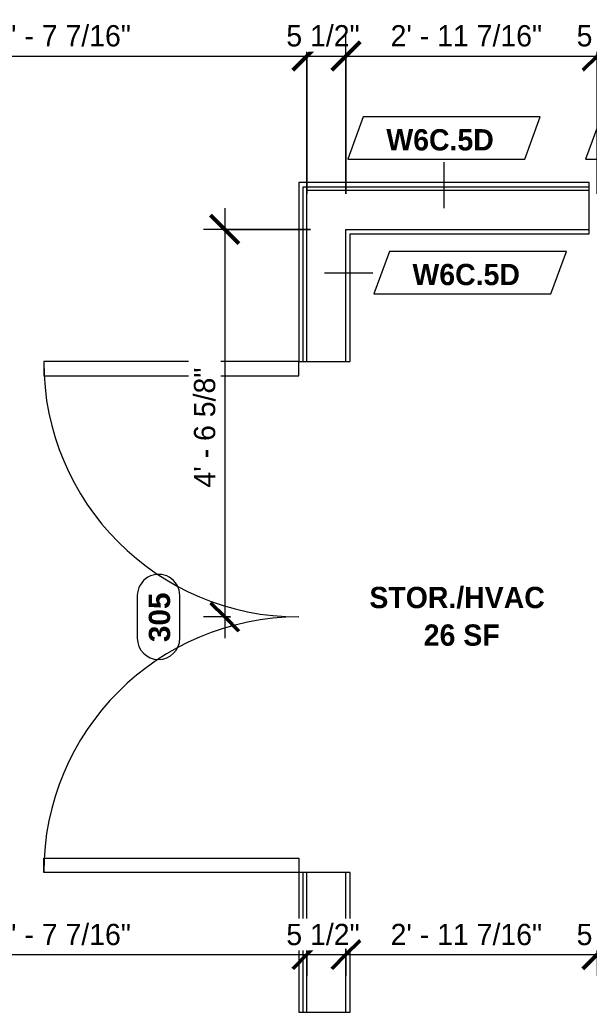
# Model space of a CAD drawing. Header units: inches. Extents: x -4058 to -1781, y 9814 to 12264.
# Drawn here: x -2607.6 to -2527.2, y 10263.7 to 10403.6 of the extents above; entities that cross this region are included whole.
import ezdxf

# ---------------------------------------------------------------- set-up
doc = ezdxf.new("R2010")
doc.units = ezdxf.units.IN
doc.header["$MEASUREMENT"] = 0
for name, color, linetype, lineweight in [('0-1', 7, 'Continuous', 5), ('0-3', 8, 'Continuous', 9), ('A-ANNO-DIMS', 211, 'Continuous', 9), ('A-ANNO-DIMS-32', 211, 'Continuous', 9), ('A-AREA-IDEN', 2, 'Continuous', 9), ('A-DOOR-1', 7, 'Continuous', 9), ('A-DOOR-IDEN', 31, 'Continuous', 9), ('A-WALL-1', 7, 'Continuous', 9), ('A-WALL-IDEN', 211, 'Continuous', 9), ('I-WALL-3', 7, 'Continuous', 9)]:
    doc.layers.add(name, color=color, linetype=linetype, lineweight=lineweight)
doc.styles.add('Arial_B', font='arialbd.ttf', dxfattribs={"height": 3})
doc.styles.add('Century Gothic', font='ufonts.com_century-gothic.ttf', dxfattribs={"height": 3})
doc.styles.add('Century Gothic_B', font='GOTHICB.TTF', dxfattribs={"height": 3})
doc.dimstyles.new('THE_DIMENSION_STRING_2', dxfattribs={"dimscale": 12, "dimtxt": 3.132505, "dimasz": 0.333333, "dimexe": 0.25, "dimexo": 0.166667, "dimgap": 0.041667, "dimtad": 1, "dimdec": 4, "dimrnd": 0.0625, "dimzin": 3, "dimdsep": 46, "dimlunit": 4, "dimtxsty": 'Century Gothic', "dimblk1": 'OBLIQUE', "dimblk2": 'OBLIQUE', "dimsah": 1, "dimcen": 0.09, "dimdle": 0.25, "dimazin": 0, "dimtfac": 1, "dimtdec": 4, "dimtix": 1, "dimtmove": 0, "dimatfit": 3, "dimfxl": 1, "dimtvp": 1, "dimtfill": 1, "dimfrac": 2, "dimtolj": 1, "dimtzin": 0, "dimarcsym": 2})

# ---------------------------------------------------------------- blocks, each defined once
blk = doc.blocks.new('HOLLOW METAL - DOUBLE - HM - METAL LEAF - 20 MIN_ - 6-0 x 6-8-2194249-UNITS PLANS - 3RD FLOOR')
at = {"layer": 'A-DOOR-1'}
for p, q in [((-34, -3.625), (-36, -3.625)), ((-36, -3.625), (-36, -39.625)), ((-34, -39.625), (-34, -3.625)), ((34, -3.625), (36, -3.625)), ((34, -39.625), (34, -3.625)), ((36, -3.625), (36, -39.625)), ((-36, -39.625), (-34, -39.625)), ((36, -39.625), (34, -39.625))]:
    blk.add_line(p, q, dxfattribs=at)
for centre, start, end in [((-36, -3.625), 270, 0), ((36, -3.625), 180, 270)]:
    blk.add_arc(centre, 36, start, end, dxfattribs=at)
blk = doc.blocks.new('CTR - 1st Phase - Common Walls_rvt-1-UNITS PLANS - 3RD FLOOR')
at = {"layer": 'A-WALL-1'}
for p, q in [((-2567.57, 10379.54), (-2567.57, 10380.04)), ((-2567.57, 10380.04), (-2527.25, 10380.04)), ((-2567.57, 10373.41), (-2567.57, 10379.54)), ((-2567.07, 10374.04), (-2567.07, 10379.54)), ((-2567.07, 10379.54), (-2527.25, 10379.54)), ((-2567.57, 10355.41), (-2567.57, 10373.41)), ((-2567.07, 10373.41), (-2567.07, 10374.04)), ((-2567.07, 10355.41), (-2567.07, 10373.41)), ((-2561.57, 10373.41), (-2561.57, 10374.04)), ((-2561.57, 10374.04), (-2527.25, 10374.04)), ((-2561.57, 10355.41), (-2561.57, 10373.41)), ((-2567.57, 10263.71), (-2567.57, 10283.41)), ((-2567.07, 10263.71), (-2567.07, 10283.41)), ((-2561.57, 10263.71), (-2561.57, 10283.41))]:
    blk.add_line(p, q, dxfattribs=at)
at = {"layer": 'I-WALL-3'}
for p, q in [((-2527.25, 10380.66), (-2568.2, 10380.66)), ((-2568.2, 10380.66), (-2568.2, 10380.04)), ((-2568.2, 10380.04), (-2568.2, 10373.41)), ((-2527.25, 10373.41), (-2527.25, 10380.66)), ((-2568.2, 10373.41), (-2568.2, 10355.41)), ((-2560.95, 10355.41), (-2560.95, 10373.41)), ((-2560.95, 10373.41), (-2527.25, 10373.41)), ((-2568.2, 10355.41), (-2560.95, 10355.41)), ((-2568.2, 10283.41), (-2568.2, 10263.71)), ((-2560.95, 10283.41), (-2568.2, 10283.41)), ((-2560.95, 10263.71), (-2560.95, 10283.41)), ((-2568.2, 10263.71), (-2560.95, 10263.71))]:
    blk.add_line(p, q, dxfattribs=at)
at = {"layer": '0-3', "rotation": 270.0000000000042}
blk.add_blockref('HOLLOW METAL - DOUBLE - HM - METAL LEAF - 20 MIN_ - 6-0 x 6-8-2194249-UNITS PLANS - 3RD FLOOR', (-2564.57, 10319.41), dxfattribs=at)
blk = doc.blocks.new('Wall Tag - Arch Wall-3956453-UNITS PLANS - 3RD FLOOR')
at = {"layer": 'A-WALL-IDEN'}
for p, q in [((-0.3561, 0.0937), (-0.4244, -0.0937)), ((0.4244, 0.0937), (-0.3561, 0.0937)), ((0.3561, -0.0937), (0.4244, 0.0937)), ((-0.4244, -0.0937), (0.3561, -0.0937))]:
    blk.add_line(p, q, dxfattribs=at)
blk = doc.blocks.new('DIMBLOCK447-UNITS PLANS - 3RD FLOOR')
at = {"layer": 'A-ANNO-DIMS-32'}
for p, q in [((-2634.5, 10379.04), (-2634.5, 10401.47)), ((-2567.07, 10379.04), (-2567.07, 10401.47)), ((-2634.5, 10398.47), (-2567.07, 10398.47)), ((-2634.5, 10398.47), (-2634.5, 10379.04)), ((-2567.07, 10398.47), (-2567.07, 10379.04))]:
    blk.add_line(p, q, dxfattribs=at)
at = {"layer": 'A-ANNO-DIMS-32', "lineweight": 50}
for p, q in [((-2634.5, 10398.47), (-2632.5, 10400.47)), ((-2567.07, 10398.47), (-2565.07, 10400.47)), ((-2634.5, 10398.47), (-2636.5, 10396.47)), ((-2567.07, 10398.47), (-2569.07, 10396.47))]:
    blk.add_line(p, q, dxfattribs=at)
at = {"layer": 'A-ANNO-DIMS-32', "color": 0, "insert": (-2611.03, 10402.82), "char_height": 3, "width": 24.5827, "attachment_point": 1, "line_spacing_factor": 0.984502, "style": 'Century Gothic', "bg_fill": 3, "box_fill_scale": 1.25, "bg_fill_color": 256, "bg_fill_true_color": 13158600, "bg_fill_transparency": 0}
blk.add_mtext('5\' - 7 7/16"', dxfattribs=at)
blk = doc.blocks.new('_Oblique')
at = {"color": 0, "linetype": 'ByBlock', "lineweight": -2}
blk.add_line((-0.5, -0.5), (0.5, 0.5), dxfattribs=at)
blk = doc.blocks.new('DIMBLOCK448-UNITS PLANS - 3RD FLOOR')
at = {"layer": 'A-ANNO-DIMS-32'}
for p, q in [((-2567.07, 10379.04), (-2567.07, 10401.47)), ((-2561.57, 10379.04), (-2561.57, 10401.47)), ((-2567.07, 10398.47), (-2561.57, 10398.47)), ((-2567.07, 10398.47), (-2567.07, 10379.04)), ((-2561.57, 10398.47), (-2561.57, 10379.04))]:
    blk.add_line(p, q, dxfattribs=at)
at = {"layer": 'A-ANNO-DIMS-32', "lineweight": 50}
for p, q in [((-2567.07, 10398.47), (-2565.07, 10400.47)), ((-2561.57, 10398.47), (-2559.57, 10400.47)), ((-2567.07, 10398.47), (-2569.07, 10396.47)), ((-2561.57, 10398.47), (-2563.57, 10396.47))]:
    blk.add_line(p, q, dxfattribs=at)
at = {"layer": 'A-ANNO-DIMS-32', "color": 0, "insert": (-2569.97, 10402.82), "char_height": 3, "width": 13.5444, "attachment_point": 1, "line_spacing_factor": 0.984502, "style": 'Century Gothic', "bg_fill": 3, "box_fill_scale": 1.25, "bg_fill_color": 256, "bg_fill_true_color": 13158600, "bg_fill_transparency": 0}
blk.add_mtext('5 1/2"', dxfattribs=at)
blk = doc.blocks.new('DIMBLOCK449-UNITS PLANS - 3RD FLOOR')
at = {"layer": 'A-ANNO-DIMS-32'}
for p, q in [((-2561.57, 10379.04), (-2561.57, 10401.47)), ((-2526.12, 10379.04), (-2526.12, 10401.47)), ((-2561.57, 10398.47), (-2526.12, 10398.47)), ((-2561.57, 10398.47), (-2561.57, 10379.04)), ((-2526.12, 10398.47), (-2526.12, 10379.04))]:
    blk.add_line(p, q, dxfattribs=at)
at = {"layer": 'A-ANNO-DIMS-32', "lineweight": 50}
for p, q in [((-2561.57, 10398.47), (-2559.57, 10400.47)), ((-2526.12, 10398.47), (-2524.12, 10400.47)), ((-2561.57, 10398.47), (-2563.57, 10396.47)), ((-2526.12, 10398.47), (-2528.12, 10396.47))]:
    blk.add_line(p, q, dxfattribs=at)
at = {"layer": 'A-ANNO-DIMS-32', "color": 0, "insert": (-2555.26, 10402.82), "char_height": 3, "width": 27.387, "attachment_point": 1, "line_spacing_factor": 0.984502, "style": 'Century Gothic', "bg_fill": 3, "box_fill_scale": 1.25, "bg_fill_color": 256, "bg_fill_true_color": 13158600, "bg_fill_transparency": 0}
blk.add_mtext('2\' - 11 7/16"', dxfattribs=at)
blk = doc.blocks.new('DIMBLOCK450-UNITS PLANS - 3RD FLOOR')
at = {"layer": 'A-ANNO-DIMS-32'}
for p, q in [((-2526.12, 10379.04), (-2526.12, 10401.47)), ((-2520.62, 10379.04), (-2520.62, 10401.47)), ((-2526.12, 10398.47), (-2517.62, 10398.47)), ((-2526.12, 10398.47), (-2526.12, 10379.04)), ((-2520.62, 10398.47), (-2520.62, 10379.04))]:
    blk.add_line(p, q, dxfattribs=at)
at = {"layer": 'A-ANNO-DIMS-32', "lineweight": 50}
for p, q in [((-2526.12, 10398.47), (-2524.12, 10400.47)), ((-2520.62, 10398.47), (-2518.62, 10400.47)), ((-2526.12, 10398.47), (-2528.12, 10396.47)), ((-2520.62, 10398.47), (-2522.62, 10396.47))]:
    blk.add_line(p, q, dxfattribs=at)
at = {"layer": 'A-ANNO-DIMS-32', "color": 0, "insert": (-2529.02, 10402.82), "char_height": 3, "width": 13.5444, "attachment_point": 1, "line_spacing_factor": 0.984502, "style": 'Century Gothic', "bg_fill": 3, "box_fill_scale": 1.25, "bg_fill_color": 256, "bg_fill_true_color": 13158600, "bg_fill_transparency": 0}
blk.add_mtext('5 1/2"', dxfattribs=at)
blk = doc.blocks.new('DIMBLOCK469-UNITS PLANS - 3RD FLOOR')
at = {"layer": 'A-ANNO-DIMS-32', "lineweight": 50}
for p, q in [((-2634.5, 10271.82), (-2632.5, 10273.82)), ((-2567.07, 10271.82), (-2565.07, 10273.82)), ((-2634.5, 10271.82), (-2636.5, 10269.82)), ((-2567.07, 10271.82), (-2569.07, 10269.82))]:
    blk.add_line(p, q, dxfattribs=at)
at = {"layer": 'A-ANNO-DIMS-32'}
for p, q in [((-2634.5, 10272.65), (-2634.5, 10268.82)), ((-2634.5, 10271.82), (-2634.5, 10272.65)), ((-2567.07, 10272.65), (-2567.07, 10268.82)), ((-2567.07, 10271.82), (-2567.07, 10272.65)), ((-2634.5, 10271.82), (-2567.07, 10271.82))]:
    blk.add_line(p, q, dxfattribs=at)
at = {"layer": 'A-ANNO-DIMS-32', "color": 0, "insert": (-2611.03, 10276.16), "char_height": 3, "width": 24.5827, "attachment_point": 1, "line_spacing_factor": 0.984502, "style": 'Century Gothic', "bg_fill": 3, "box_fill_scale": 1.25, "bg_fill_color": 256, "bg_fill_true_color": 13158600, "bg_fill_transparency": 0}
blk.add_mtext('5\' - 7 7/16"', dxfattribs=at)
blk = doc.blocks.new('DIMBLOCK470-UNITS PLANS - 3RD FLOOR')
at = {"layer": 'A-ANNO-DIMS-32', "lineweight": 50}
for p, q in [((-2567.07, 10271.82), (-2565.07, 10273.82)), ((-2561.57, 10271.82), (-2559.57, 10273.82)), ((-2567.07, 10271.82), (-2569.07, 10269.82)), ((-2561.57, 10271.82), (-2563.57, 10269.82))]:
    blk.add_line(p, q, dxfattribs=at)
at = {"layer": 'A-ANNO-DIMS-32'}
for p, q in [((-2567.07, 10272.65), (-2567.07, 10268.82)), ((-2567.07, 10271.82), (-2567.07, 10272.65)), ((-2561.57, 10272.65), (-2561.57, 10268.82)), ((-2561.57, 10271.82), (-2561.57, 10272.65)), ((-2567.07, 10271.82), (-2561.57, 10271.82))]:
    blk.add_line(p, q, dxfattribs=at)
at = {"layer": 'A-ANNO-DIMS-32', "color": 0, "insert": (-2569.97, 10276.16), "char_height": 3, "width": 13.5444, "attachment_point": 1, "line_spacing_factor": 0.984502, "style": 'Century Gothic', "bg_fill": 3, "box_fill_scale": 1.25, "bg_fill_color": 256, "bg_fill_true_color": 13158600, "bg_fill_transparency": 0}
blk.add_mtext('5 1/2"', dxfattribs=at)
blk = doc.blocks.new('DIMBLOCK471-UNITS PLANS - 3RD FLOOR')
at = {"layer": 'A-ANNO-DIMS-32', "lineweight": 50}
for p, q in [((-2561.57, 10271.82), (-2559.57, 10273.82)), ((-2526.12, 10271.82), (-2524.12, 10273.82)), ((-2561.57, 10271.82), (-2563.57, 10269.82)), ((-2526.12, 10271.82), (-2528.12, 10269.82))]:
    blk.add_line(p, q, dxfattribs=at)
at = {"layer": 'A-ANNO-DIMS-32'}
for p, q in [((-2561.57, 10272.65), (-2561.57, 10268.82)), ((-2561.57, 10271.82), (-2561.57, 10272.65)), ((-2526.12, 10272.65), (-2526.12, 10268.82)), ((-2526.12, 10271.82), (-2526.12, 10272.65)), ((-2561.57, 10271.82), (-2526.12, 10271.82))]:
    blk.add_line(p, q, dxfattribs=at)
at = {"layer": 'A-ANNO-DIMS-32', "color": 0, "insert": (-2555.26, 10276.16), "char_height": 3, "width": 27.387, "attachment_point": 1, "line_spacing_factor": 0.984502, "style": 'Century Gothic', "bg_fill": 3, "box_fill_scale": 1.25, "bg_fill_color": 256, "bg_fill_true_color": 13158600, "bg_fill_transparency": 0}
blk.add_mtext('2\' - 11 7/16"', dxfattribs=at)
blk = doc.blocks.new('DIMBLOCK472-UNITS PLANS - 3RD FLOOR')
at = {"layer": 'A-ANNO-DIMS-32', "lineweight": 50}
for p, q in [((-2526.12, 10271.82), (-2524.12, 10273.82)), ((-2520.62, 10271.82), (-2518.62, 10273.82)), ((-2526.12, 10271.82), (-2528.12, 10269.82)), ((-2520.62, 10271.82), (-2522.62, 10269.82))]:
    blk.add_line(p, q, dxfattribs=at)
at = {"layer": 'A-ANNO-DIMS-32'}
for p, q in [((-2526.12, 10272.65), (-2526.12, 10268.82)), ((-2526.12, 10271.82), (-2526.12, 10272.65)), ((-2520.62, 10272.65), (-2520.62, 10268.82)), ((-2520.62, 10271.82), (-2520.62, 10272.65)), ((-2526.12, 10271.82), (-2517.62, 10271.82))]:
    blk.add_line(p, q, dxfattribs=at)
at = {"layer": 'A-ANNO-DIMS-32', "color": 0, "insert": (-2529.02, 10276.16), "char_height": 3, "width": 13.5444, "attachment_point": 1, "line_spacing_factor": 0.984502, "style": 'Century Gothic', "bg_fill": 3, "box_fill_scale": 1.25, "bg_fill_color": 256, "bg_fill_true_color": 13158600, "bg_fill_transparency": 0}
blk.add_mtext('5 1/2"', dxfattribs=at)
blk = doc.blocks.new('DIMBLOCK481-UNITS PLANS - 3RD FLOOR')
at = {"layer": 'A-ANNO-DIMS-32'}
for p, q in [((-2578.65, 10377.04), (-2578.65, 10316.41)), ((-2566.57, 10374.04), (-2581.65, 10374.04)), ((-2578.65, 10374.04), (-2566.57, 10374.04)), ((-2577.82, 10319.41), (-2581.65, 10319.41)), ((-2578.65, 10319.41), (-2577.82, 10319.41))]:
    blk.add_line(p, q, dxfattribs=at)
at = {"layer": 'A-ANNO-DIMS-32', "lineweight": 50}
for p, q in [((-2578.65, 10374.04), (-2580.65, 10376.04)), ((-2578.65, 10374.04), (-2576.65, 10372.04)), ((-2578.65, 10319.41), (-2580.65, 10321.41)), ((-2578.65, 10319.41), (-2576.65, 10317.41))]:
    blk.add_line(p, q, dxfattribs=at)
at = {"layer": 'A-ANNO-DIMS-32', "color": 0, "insert": (-2583, 10337.65), "char_height": 3, "width": 21.7784, "attachment_point": 1, "rotation": 90, "line_spacing_factor": 0.984502, "style": 'Century Gothic', "bg_fill": 3, "box_fill_scale": 1.25, "bg_fill_color": 256, "bg_fill_true_color": 13158600, "bg_fill_transparency": 0}
blk.add_mtext('4\' - 6 5/8"', dxfattribs=at)
blk = doc.blocks.new('Door Tag - Mark - Instance-4122133-UNITS PLANS - 3RD FLOOR')
at = {"layer": 'A-DOOR-IDEN'}
for p, q in [((0.09375, 0.09375), (-0.09375, 0.09375)), ((-0.09375, -0.09375), (0.09375, -0.09375))]:
    blk.add_line(p, q, dxfattribs=at)
for centre, start, end in [((-0.09375, 0), 90, 270), ((0.09375, 0), 270, 90)]:
    blk.add_arc(centre, 0.09375, start, end, dxfattribs=at)

msp = doc.modelspace()

# ---------------------------------------------------------------- linework, layer by layer
at = {"layer": 'A-WALL-IDEN'}
for p, q in [((-2547.72374, 10377.0394), (-2547.72374, 10383.49435)), ((-2564.57374, 10367.92755), (-2557.77036, 10367.92755))]:
    msp.add_line(p, q, dxfattribs=at)

# ---------------------------------------------------------------- block references
at = {"layer": '0-1'}
msp.add_blockref('CTR - 1st Phase - Common Walls_rvt-1-UNITS PLANS - 3RD FLOOR', (0, 0), dxfattribs=at)
at = {"layer": 'A-DOOR-IDEN', "xscale": 31.99999999999999, "yscale": 31.99999999999999, "zscale": 31.99999999999999, "rotation": 89.99999999999955}
msp.add_blockref('Door Tag - Mark - Instance-4122133-UNITS PLANS - 3RD FLOOR', (-2587.98688, 10319.4144), dxfattribs=at)
at = {"layer": 'A-WALL-IDEN', "xscale": 31.99999999999999, "yscale": 31.99999999999999, "zscale": 31.99999999999999}
for p in [(-2547.72374, 10386.91237), (-2514.16916, 10386.91237), (-2544.03865, 10367.92755)]:
    msp.add_blockref('Wall Tag - Arch Wall-3956453-UNITS PLANS - 3RD FLOOR', p, dxfattribs=at)

# ---------------------------------------------------------------- texts
at = {"layer": 'A-AREA-IDEN', "char_height": 3, "attachment_point": 1, "style": 'Century Gothic_B'}
for s, insert, width in [('STOR./HVAC', (-2558.25094, 10323.65519), 31.007), ('26 SF', (-2550.5785, 10318.35805), 12.423)]:
    msp.add_mtext(s, dxfattribs=dict(at, insert=insert, width=width))
at = {"layer": 'A-DOOR-IDEN', "insert": (-2589.36673, 10315.86046), "char_height": 3, "width": 8.484, "attachment_point": 1, "rotation": 90, "style": 'Arial_B'}
msp.add_mtext('305', dxfattribs=at)
at = {"layer": 'A-WALL-IDEN', "char_height": 3, "width": 19.594, "attachment_point": 1, "style": 'Century Gothic_B'}
for insert in [(-2555.85934, 10388.1599), (-2552.17426, 10369.17508)]:
    msp.add_mtext('W6C.5D', dxfattribs=dict(at, insert=insert))

# ---------------------------------------------------------------- next in the draw order: dimensions: what is measured, and where the dimension line sits
at = {"layer": 'A-ANNO-DIMS'}
for base, p1, p2, picture, middle in [((-2567.07374, 10398.47019), (-2634.49874, 10377.0394), (-2567.07374, 10377.0394), 'DIMBLOCK447-UNITS PLANS - 3RD FLOOR', (-2600.78624, 10400.71186)), ((-2567.07374, 10271.81836), (-2634.49874, 10274.64678), (-2567.07374, 10274.64678), 'DIMBLOCK469-UNITS PLANS - 3RD FLOOR', (-2600.78624, 10274.06003))]:
    dim = msp.add_linear_dim(base=base, p1=p1, p2=p2, dimstyle='THE_DIMENSION_STRING_2', override={"dimpost": '<>', "dimfxl": 67.425}, dxfattribs=at)
    dim.commit()
    dim.dimension.update_dxf_attribs({"geometry": picture, "text_midpoint": middle})

# ---------------------------------------------------------------- next in the draw order: dimensions: what is measured, and where the dimension line sits
for base, p1, p2, picture, middle in [((-2561.57374, 10398.47019), (-2567.07374, 10377.0394), (-2561.57374, 10377.0394), 'DIMBLOCK448-UNITS PLANS - 3RD FLOOR', (-2564.32374, 10400.71186)), ((-2561.57374, 10271.81836), (-2567.07374, 10274.64678), (-2561.57374, 10274.64678), 'DIMBLOCK470-UNITS PLANS - 3RD FLOOR', (-2564.32374, 10274.06003))]:
    dim = msp.add_linear_dim(base=base, p1=p1, p2=p2, dimstyle='THE_DIMENSION_STRING_2', override={"dimpost": '<>', "dimfxl": 5.5}, dxfattribs=at)
    dim.commit()
    dim.dimension.update_dxf_attribs({"geometry": picture, "text_midpoint": middle})

# ---------------------------------------------------------------- next in the draw order: dimensions: what is measured, and where the dimension line sits
for base, p1, p2, picture, middle in [((-2526.12374, 10398.47019), (-2561.57374, 10377.0394), (-2526.12374, 10377.0394), 'DIMBLOCK449-UNITS PLANS - 3RD FLOOR', (-2543.84874, 10400.71186)), ((-2526.12374, 10271.81836), (-2561.57374, 10274.64678), (-2526.12374, 10274.64678), 'DIMBLOCK471-UNITS PLANS - 3RD FLOOR', (-2543.84874, 10274.06003))]:
    dim = msp.add_linear_dim(base=base, p1=p1, p2=p2, dimstyle='THE_DIMENSION_STRING_2', override={"dimpost": '<>', "dimfxl": 35.45}, dxfattribs=at)
    dim.commit()
    dim.dimension.update_dxf_attribs({"geometry": picture, "text_midpoint": middle})
dim = msp.add_linear_dim(base=(-2578.65103, 10319.4144), p1=(-2564.57374, 10374.0394), p2=(-2575.8226, 10319.4144), angle=90, dimstyle='THE_DIMENSION_STRING_2', override={"dimpost": '<>', "dimfxl": 55.771208}, dxfattribs=at)
dim.commit()
dim.dimension.update_dxf_attribs({"geometry": 'DIMBLOCK481-UNITS PLANS - 3RD FLOOR', "text_midpoint": (-2580.8927, 10346.7269)})

# ---------------------------------------------------------------- next in the draw order: dimensions: what is measured, and where the dimension line sits
for base, p1, p2, picture, middle in [((-2520.62374, 10398.47019), (-2526.12374, 10377.0394), (-2520.62374, 10377.0394), 'DIMBLOCK450-UNITS PLANS - 3RD FLOOR', (-2523.37374, 10400.71186)), ((-2520.62374, 10271.81836), (-2526.12374, 10274.64678), (-2520.62374, 10274.64678), 'DIMBLOCK472-UNITS PLANS - 3RD FLOOR', (-2523.37374, 10274.06003))]:
    dim = msp.add_linear_dim(base=base, p1=p1, p2=p2, dimstyle='THE_DIMENSION_STRING_2', override={"dimpost": '<>', "dimfxl": 5.5}, dxfattribs=at)
    dim.commit()
    dim.dimension.update_dxf_attribs({"geometry": picture, "text_midpoint": middle})

doc.saveas('drawing.dxf')
